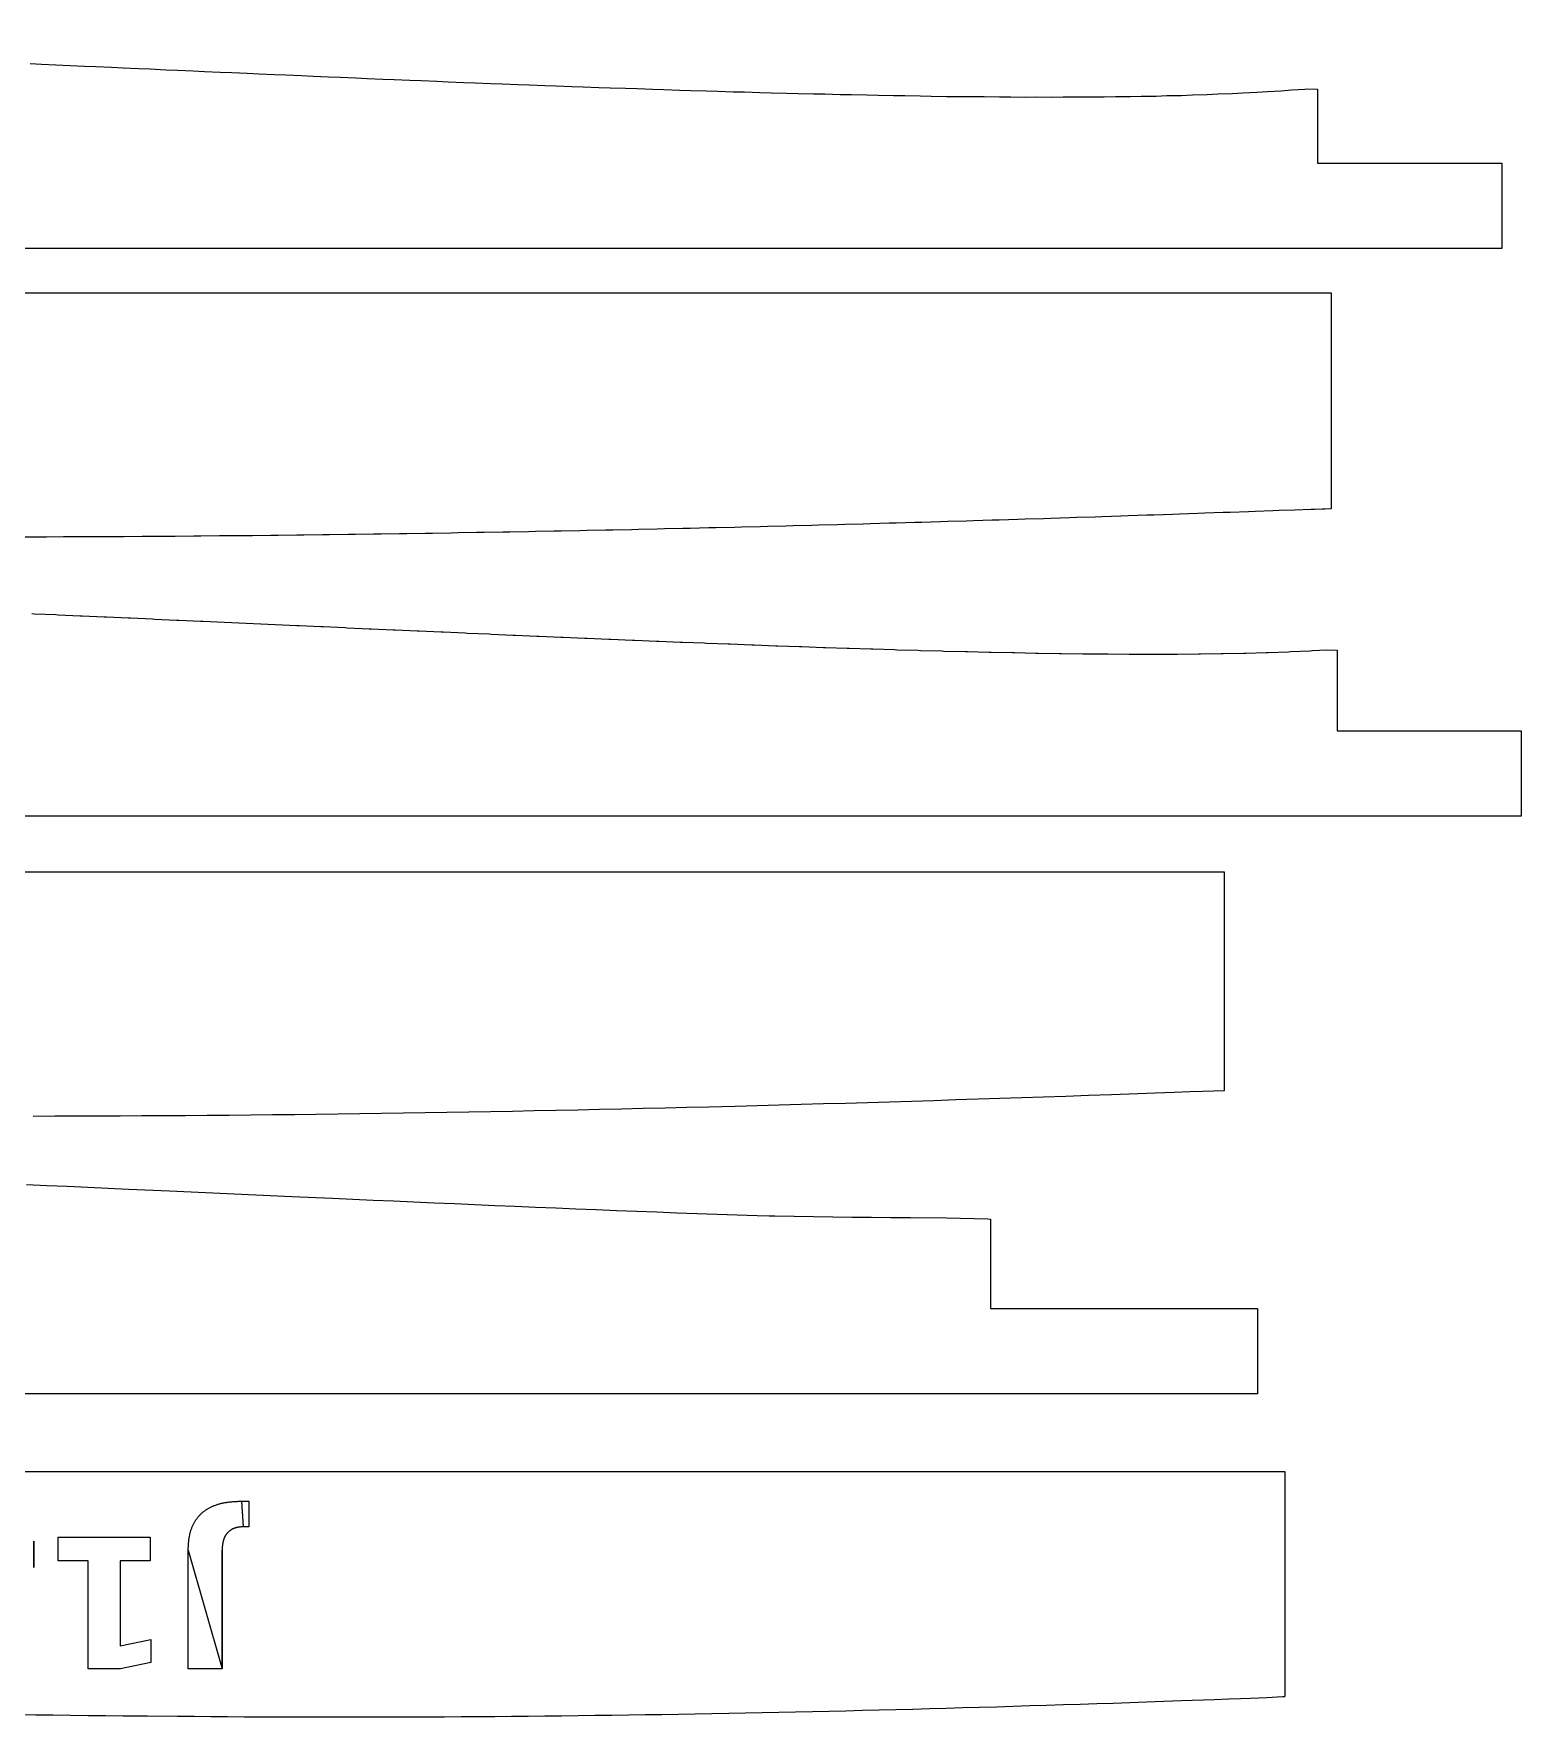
# Model space of a CAD drawing. Extents: x 27 to 271, y 44 to 138.
# Drawn here: x 234.03 to 268.9, y 51.67 to 91.13 of the extents above; entities that cross this region are included whole.
import ezdxf

# ---------------------------------------------------------------- set-up
doc = ezdxf.new("R2010")
doc.units = 0
doc.layers.add('jig_layer', color=7, linetype='CONTINUOUS')
doc.layers.add('jig_number_layer', color=7, linetype='CONTINUOUS')

msp = doc.modelspace()

# ---------------------------------------------------------------- linework, layer by layer
at = {"layer": 'jig_layer', "color": 7}
for points in [[(259.121478, 89.653919), (259.37998, 89.658915), (259.729179, 89.66089), (259.98628, 89.667918), (260.333377, 89.671925), (260.589076, 89.680928), (260.933576, 89.686939), (261.187277, 89.697946), (261.528879, 89.706949), (261.78028, 89.718943), (262.11788, 89.730938), (262.366376, 89.744936), (262.698478, 89.759922), (262.942778, 89.776912), (263.267678, 89.793902), (263.506678, 89.813911), (263.821378, 89.834909), (263.874879, 89.839904), (264.114878, 89.834909), (264.114878, 88.099905), (268.434879, 88.099905), (268.434879, 86.099903), (151.566781, 86.099903), (151.566781, 91.132905)], [(233.94228, 90.43088), (234.212878, 90.418886), (235.216881, 90.372881), (235.487176, 90.360886), (235.853678, 90.344884), (236.123779, 90.33289), (236.490279, 90.3159), (236.760281, 90.304893), (237.126475, 90.287903), (237.396378, 90.275909), (237.762576, 90.259907), (238.032476, 90.247913), (238.398679, 90.231911), (238.668478, 90.219916), (239.034379, 90.203914), (239.303981, 90.192907), (239.669678, 90.175918), (239.93928, 90.164911), (240.304777, 90.148909), (240.574175, 90.137902), (240.939475, 90.1219), (241.20878, 90.110894), (241.574077, 90.094892), (241.843281, 90.084901), (242.20838, 90.068899), (242.477581, 90.058908), (242.842477, 90.042906), (243.111378, 90.032916), (243.476077, 90.016914), (243.744979, 90.007911), (244.109477, 89.991909), (244.378175, 89.982906), (244.742479, 89.96792), (245.011078, 89.958917), (245.375179, 89.942915), (245.643476, 89.934928), (246.007475, 89.919914), (246.275778, 89.910939), (246.639379, 89.896941), (246.907476, 89.888926), (247.270978, 89.873968), (247.538881, 89.865925), (247.902078, 89.851927), (248.169777, 89.844927), (248.532678, 89.830929), (248.800177, 89.82393), (249.162776, 89.81092), (249.429978, 89.803921), (249.79218, 89.791926), (250.059179, 89.785915), (250.421075, 89.772904), (250.687778, 89.766893), (251.049375, 89.754899), (251.315979, 89.749903), (251.677178, 89.738897), (251.943376, 89.733901), (252.30398, 89.722895), (252.569878, 89.718887), (252.930079, 89.708896), (253.19548, 89.704889), (253.555079, 89.695886), (253.820179, 89.692894), (254.179276, 89.683891), (254.443981, 89.6809), (254.80238, 89.672885), (255.06658, 89.670909), (255.424378, 89.663882), (255.688078, 89.662753)], [(255.688078, 89.66292), (256.045078, 89.656908), (256.308078, 89.656922), (256.664076, 89.651927), (256.92658, 89.651921), (257.281677, 89.647914), (257.54328, 89.649889), (257.897178, 89.647914), (258.157977, 89.649889), (258.510577, 89.64876)], [(258.510577, 89.648916), (258.77038, 89.652923), (259.121478, 89.654052)], [(162.948214, 81.378266), (162.794312, 81.375275), (162.375715, 81.372283), (162.222713, 81.368276), (161.806613, 81.36328), (161.654411, 81.358285), (161.241415, 81.350298), (161.090415, 81.344287), (160.681015, 81.33328), (160.531313, 81.326281), (160.126612, 81.312283), (159.978711, 81.30328), (159.580614, 81.28629), (159.43521, 81.2763), (159.045715, 81.255302), (158.903512, 81.243308), (158.798616, 81.236309), (158.558614, 81.241304), (158.558614, 83.055307), (154.238511, 83.055307), (154.238511, 85.055303), (264.439614, 85.055303), (264.439614, 79.994305)], [(264.439614, 79.994266), (264.293615, 79.990258), (264.236609, 79.988282), (264.044616, 79.982243), (263.971611, 79.979251), (263.585616, 79.966241), (263.215617, 79.95323), (263.074616, 79.948235), (262.657615, 79.933249), (262.497612, 79.928254), (262.071609, 79.912252), (261.908615, 79.90624), (261.480613, 79.891254), (261.316608, 79.885243), (260.884616, 79.870285), (260.718613, 79.864246), (260.283613, 79.84926), (260.116616, 79.84322), (259.679612, 79.828234), (259.511617, 79.823211), (259.074615, 79.808225), (258.906611, 79.803229), (258.470614, 79.788243), (258.302613, 79.783248), (257.866617, 79.76925), (257.699614, 79.764254), (257.26261, 79.750256), (257.095617, 79.745261), (256.658615, 79.731263), (256.49161, 79.726267), (256.055616, 79.713257), (255.887612, 79.708262), (255.450617, 79.695251), (255.283614, 79.690256), (254.847609, 79.677245), (254.679617, 79.673238), (254.242612, 79.660227), (254.075613, 79.655232), (253.639616, 79.643238), (253.471612, 79.63923), (253.035616, 79.627236), (252.867614, 79.62224), (252.431612, 79.610246), (252.263616, 79.606238), (251.827614, 79.595232), (251.65961, 79.591224), (251.223616, 79.57923), (251.055612, 79.576238), (250.619616, 79.565231), (250.451614, 79.561224), (250.016611, 79.550217), (249.848616, 79.54621), (249.412613, 79.536219), (249.244615, 79.532211), (248.808615, 79.522221), (248.640611, 79.519229), (248.204615, 79.509238), (248.036616, 79.506247), (247.600608, 79.496256), (247.433615, 79.493265), (246.997612, 79.484262), (246.829611, 79.48127), (246.393614, 79.472267), (246.226612, 79.469276), (245.789617, 79.460273), (245.622614, 79.458297), (245.186609, 79.449266), (245.019616, 79.447291), (244.582611, 79.439276), (244.415612, 79.436284), (243.978616, 79.429285), (243.811611, 79.426293), (243.376617, 79.419294), (243.208615, 79.417319), (242.77261, 79.410291), (242.604615, 79.408316), (242.169611, 79.401288), (242.001613, 79.399313), (241.565616, 79.393273), (241.397612, 79.391298), (240.962615, 79.385258), (240.794616, 79.384129)], [(235.345616, 79.338263), (234.931613, 79.336287), (234.872615, 79.336267), (234.726615, 79.336267), (234.328614, 79.334292), (234.27261, 79.334264), (234.111617, 79.334264), (233.671615, 79.332288), (233.510613, 79.332257), (233.070614, 79.331128), (232.909615, 79.331128), (232.470616, 79.331128), (232.309616, 79.331128), (231.869612, 79.331128), (231.708613, 79.331128), (231.269616, 79.331128), (231.108611, 79.332257), (230.668616, 79.332265), (230.507616, 79.333394)], [(235.963615, 79.341263), (235.534612, 79.339287), (235.473615, 79.339267), (235.345616, 79.338138)], [(237.175613, 79.349266), (236.740615, 79.345259), (236.572611, 79.34527), (236.137617, 79.342279), (235.963615, 79.34115)], [(237.779616, 79.353268), (237.343611, 79.350277), (237.175613, 79.349148)], [(238.382615, 79.358269), (237.946613, 79.354262), (237.779616, 79.353133)], [(238.985611, 79.364269), (238.549615, 79.359274), (238.382615, 79.358145)], [(239.58861, 79.370269), (239.152616, 79.365274), (238.985611, 79.364145)], [(240.191615, 79.377269), (239.756611, 79.371257), (239.58861, 79.370128)], [(240.794616, 79.384262), (240.35961, 79.378251), (240.191615, 79.377122)], [(261.375618, 76.595404), (261.860721, 76.601415), (261.909317, 76.603391), (262.390918, 76.612422), (262.439119, 76.614398), (262.91652, 76.62642), (262.964419, 76.629412), (263.436221, 76.645414), (263.483519, 76.648405), (263.947622, 76.668415), (263.994118, 76.671407), (264.335319, 76.6904), (264.575318, 76.685405), (264.575318, 74.790401), (268.895319, 74.790401), (268.895319, 72.790399), (165.361324, 72.790399), (165.361324, 77.879402)], [(233.98292, 77.539336), (234.034618, 77.53736), (234.54912, 77.514331), (234.600719, 77.512355), (235.114922, 77.489326), (235.166518, 77.487351), (235.680518, 77.464321), (235.732122, 77.462346), (236.245821, 77.439316), (236.297419, 77.436325), (236.811021, 77.413324), (236.862617, 77.411348), (237.376019, 77.388319), (237.427522, 77.386343), (237.940819, 77.363314), (237.992322, 77.360322), (240.19742, 77.26131), (240.248818, 77.259335), (240.76102, 77.236305), (240.812422, 77.23433), (241.324322, 77.2113), (241.375621, 77.208309), (241.88742, 77.185308), (241.938821, 77.183332), (242.450521, 77.160303), (242.501922, 77.158327), (243.01332, 77.135298), (243.064623, 77.133322), (243.575721, 77.110293), (243.627018, 77.108318), (244.137821, 77.086276), (244.18912, 77.083284), (244.699818, 77.061271), (244.751019, 77.059296), (245.261618, 77.036266), (245.312819, 77.035137)], [(245.312819, 77.035405), (245.823119, 77.012404), (245.87432, 77.010429), (246.384318, 76.988415), (246.435522, 76.98644), (246.945221, 76.964427), (246.996421, 76.963298)], [(246.996421, 76.963402), (247.505821, 76.941389), (247.55692, 76.939413), (248.066221, 76.918388), (248.11732, 76.916412), (248.626119, 76.895387), (248.677221, 76.893411), (249.185918, 76.872385), (249.236921, 76.871257)], [(249.236921, 76.871403), (249.745221, 76.850406), (249.796218, 76.849277)], [(249.796218, 76.849404), (250.304218, 76.829395), (250.355221, 76.827419), (250.862821, 76.807381), (250.913722, 76.806252)], [(250.913722, 76.806402), (251.420921, 76.787408), (251.471822, 76.786279)], [(251.471822, 76.786404), (251.978521, 76.76741), (252.029417, 76.766281)], [(252.029417, 76.766405), (252.535521, 76.7484), (252.586321, 76.746424), (253.092122, 76.729406), (253.142922, 76.728277)], [(253.142922, 76.728404), (253.648317, 76.711414), (253.699021, 76.710285)], [(253.699021, 76.710404), (254.203922, 76.694402), (254.254519, 76.693273)], [(254.254519, 76.6934), (254.75852, 76.678386), (254.809123, 76.677257)], [(254.809123, 76.677401), (255.312522, 76.663403), (255.36302, 76.662274)], [(255.36302, 76.662406), (255.865622, 76.649396), (255.916018, 76.648267)], [(255.916018, 76.648405), (256.417919, 76.636411), (256.468321, 76.635282)], [(256.468321, 76.635403), (256.969319, 76.624397), (257.019623, 76.624402), (257.51972, 76.614412), (257.56982, 76.613283)], [(257.56982, 76.613404), (258.068722, 76.605417), (258.118717, 76.605403), (258.61632, 76.598404), (258.666321, 76.598404), (259.162621, 76.592393), (259.212421, 76.593522)], [(259.212421, 76.593403), (259.707022, 76.589396), (259.756622, 76.590524)], [(259.756622, 76.590403), (260.24952, 76.588428), (260.298921, 76.589556)], [(260.298921, 76.589404), (260.789522, 76.590533)], [(260.789522, 76.590403), (260.838721, 76.591532)], [(260.838721, 76.591405), (261.32672, 76.594397), (261.375618, 76.595525)], [(174.879421, 67.502122), (174.478518, 67.498115), (173.99922, 67.489112), (173.76622, 67.484116), (173.347318, 67.493119), (172.733722, 67.499131), (172.733722, 69.489119), (167.515619, 69.489119), (167.515619, 71.489121), (261.933523, 71.489121), (261.933523, 66.354118)], [(261.933523, 66.354121), (261.691524, 66.346134), (261.427522, 66.337132), (261.12352, 66.327141), (260.759521, 66.31413), (260.321521, 66.299116), (259.290524, 66.261129), (258.748522, 66.242136), (258.216524, 66.223142), (257.696521, 66.205136), (257.184522, 66.188146), (256.674521, 66.171157), (256.16152, 66.154167), (255.64452, 66.138165), (255.125519, 66.121175), (254.606521, 66.105145), (254.08752, 66.089143), (253.569524, 66.074157), (253.052524, 66.059171), (252.535523, 66.044157), (252.018523, 66.030158), (251.501523, 66.01616), (250.983521, 66.002162), (250.465522, 65.988164), (249.846521, 65.972162), (249.335521, 65.959151), (248.824524, 65.947157), (248.312522, 65.935162), (247.801522, 65.923168), (247.290522, 65.912161), (246.779522, 65.901155), (246.268522, 65.890148), (245.757522, 65.880157), (245.246522, 65.870167), (244.735519, 65.860148), (244.224519, 65.851145), (243.71252, 65.842142), (243.20152, 65.834155), (242.691519, 65.82614), (242.180519, 65.819169), (241.669519, 65.811182), (241.159521, 65.805171), (240.648518, 65.798172), (240.137521, 65.79216), (239.626518, 65.787165), (239.116517, 65.781154), (238.60552, 65.777146), (238.095516, 65.773139), (237.584522, 65.769131), (237.074518, 65.76614), (236.563524, 65.763148), (236.052521, 65.760156), (235.542517, 65.758181), (235.03152, 65.756205), (234.521519, 65.755076), (234.011524, 65.753948)], [(256.45206, 63.347868), (256.45206, 61.249864), (262.711754, 61.249864), (262.711754, 59.249865), (175.287661, 59.249865), (175.287661, 64.431866)], [(233.85506, 64.156756), (234.334758, 64.135759), (234.814358, 64.114761), (235.293755, 64.092776), (236.251959, 64.050759), (237.209158, 64.007754), (240.076654, 63.878756), (241.030757, 63.835759), (241.507656, 63.813746), (241.984256, 63.792749), (242.460557, 63.771751), (242.936855, 63.750754), (243.412859, 63.729757), (243.888559, 63.708759), (244.364157, 63.687762), (244.839357, 63.667752), (245.314357, 63.646755), (245.789159, 63.626745), (246.263555, 63.607752), (246.737657, 63.587742), (247.211559, 63.568749), (247.685058, 63.549755), (248.158155, 63.531749), (248.630959, 63.513744), (249.103159, 63.496754), (249.574959, 63.479764), (250.046357, 63.463762), (250.517056, 63.44776), (250.987255, 63.433762), (251.26376, 63.424759), (251.396257, 63.421767), (251.851956, 63.412765), (252.306754, 63.403762), (252.760257, 63.396763), (253.212659, 63.391767), (253.66336, 63.38776), (254.112454, 63.385784), (254.559458, 63.385756), (254.57735, 63.385756), (255.421048, 63.371758), (256.387851, 63.348757), (256.452048, 63.347628)], [(188.20152, 57.42936), (263.352624, 57.42936), (263.352624, 52.152372)], [(263.352624, 52.151299), (263.295618, 52.147348), (262.928619, 52.121384), (262.744619, 52.115457), (262.544619, 52.108401), (262.314622, 52.101346), (262.03862, 52.091468), (261.705623, 52.079333), (260.925623, 52.051393), (260.51462, 52.036435), (260.111621, 52.022324), (259.717616, 52.008213), (259.32962, 51.99523), (258.942623, 51.982248), (258.553619, 51.970395), (258.161623, 51.957413), (257.768623, 51.945277), (257.375623, 51.933141), (256.981621, 51.921006), (256.590622, 51.90887), (256.198621, 51.897864), (255.805621, 51.88601), (255.414619, 51.875004), (255.022621, 51.865126), (254.629624, 51.854119), (254.237623, 51.844241), (253.845622, 51.834364), (253.453623, 51.824486), (253.061622, 51.814608), (252.669624, 51.805577), (252.277623, 51.796546), (251.885619, 51.788644), (251.493621, 51.779613), (251.101617, 51.77171), (250.709619, 51.763808), (250.317624, 51.755906), (249.92562, 51.74885), (249.533622, 51.741795), (249.141623, 51.734739), (248.750624, 51.728813), (248.357624, 51.722886), (247.966622, 51.716959), (247.574621, 51.711879), (247.18262, 51.706799), (246.791618, 51.701719), (246.39962, 51.696639), (246.007616, 51.692688), (245.61662, 51.688737), (245.224616, 51.684786), (244.833623, 51.681681), (244.441624, 51.678577), (244.049623, 51.675755), (243.658624, 51.672933), (243.267622, 51.67011), (242.875621, 51.667288), (242.484619, 51.667288)], [(236.534923, 51.691305), (236.12372, 51.695256), (235.712423, 51.699207), (235.300924, 51.704287), (234.889523, 51.709367), (234.477921, 51.714447), (234.066323, 51.719527), (233.654724, 51.725454)], [(239.352624, 51.671296), (238.961622, 51.674118), (238.570623, 51.67694), (238.178622, 51.680045), (237.787019, 51.683149), (237.395422, 51.686253), (236.69542, 51.69218), (236.534923, 51.69218)], [(239.744623, 51.670308), (239.352624, 51.670308)], [(240.135622, 51.669292), (239.744623, 51.669292)], [(240.527623, 51.668304), (240.135622, 51.668304)], [(241.701619, 51.667288), (241.309618, 51.667288), (240.918616, 51.667288), (240.527623, 51.667288)], [(242.092618, 51.668304), (241.701619, 51.668304)], [(242.484619, 51.669292), (242.092618, 51.669292)]]:
    msp.add_lwpolyline(points, dxfattribs=at)
at = {"layer": 'jig_number_layer', "color": 7}
for points in [[(238.909157, 56.734701), (239.070385, 56.734701), (239.070385, 56.133198), (238.946368, 56.133198), (238.909157, 56.734701), (238.909157, 56.734701), (238.909157, 56.734701), (238.909157, 56.734701)], [(234.026769, 55.794195), (234.026769, 55.180277), (234.026769, 55.794195), (234.026769, 55.794195), (234.026769, 55.794195), (234.026769, 55.794195)], [(236.757348, 55.337391), (236.054553, 55.337391), (236.054553, 53.342672), (236.775955, 53.491488), (236.775955, 52.949932), (236.05869, 52.801116), (235.302146, 52.801116), (235.302146, 55.337391), (234.599347, 55.337391), (234.599347, 55.887213), (236.757348, 55.887213), (236.757348, 55.337391), (236.757348, 55.337391), (236.757348, 55.337391), (236.757348, 55.337391), (236.757348, 55.337391), (236.757348, 55.337391)], [(238.444072, 52.801116), (237.648253, 52.801116), (237.648253, 55.587493), (238.444072, 52.801116), (238.444072, 52.801116), (238.444072, 52.801116), (238.444072, 52.801116)], [(238.444072, 55.587493), (238.444072, 52.801116), (238.444072, 52.801116), (238.444072, 55.587493), (238.444072, 55.587493), (238.444072, 55.587493), (238.444072, 55.587493)]]:
    msp.add_lwpolyline(points, close=True, dxfattribs=at)
for points, knots in [([(237.648253, 55.587493), (237.648836, 55.600629), (237.65, 55.626901), (237.652048, 55.666296), (237.654357, 55.705643), (237.657114, 55.744925), (237.660448, 55.784128), (237.664549, 55.82324), (237.669581, 55.862224), (237.675657, 55.901038), (237.682613, 55.937932), (237.690412, 55.972871), (237.69884, 56.005871), (237.708309, 56.03861), (237.718844, 56.071045), (237.730434, 56.103141), (237.743109, 56.134831), (237.756863, 56.166077), (237.771733, 56.196816), (237.7873, 56.226253), (237.803495, 56.254373), (237.820209, 56.281191), (237.837846, 56.307403), (237.856397, 56.332969), (237.875845, 56.357852), (237.896171, 56.382002), (237.917367, 56.405371), (237.939409, 56.42792), (237.962509, 56.449808), (237.986672, 56.470961), (238.011867, 56.491343), (238.037821, 56.510785), (238.064472, 56.52929), (238.091763, 56.546865), (238.119636, 56.563521), (238.148049, 56.579258), (238.176946, 56.594111), (238.207569, 56.608682), (238.239945, 56.622847), (238.274085, 56.636483), (238.308626, 56.649042), (238.343522, 56.66054), (238.37873, 56.671012), (238.414203, 56.680491), (238.449909, 56.688984), (238.485811, 56.696535), (238.524017, 56.703529), (238.564526, 56.709834), (238.607321, 56.715361), (238.650245, 56.719926), (238.693263, 56.723658), (238.736348, 56.726701), (238.779492, 56.729205), (238.822685, 56.73125), (238.865914, 56.733045), (238.894737, 56.73414), (238.909149, 56.734687)], [0, 0, 0, 0, 0.039446, 0.078894, 0.118344, 0.157687, 0.197028, 0.236372, 0.275656, 0.314938, 0.354215, 0.388267, 0.422319, 0.456374, 0.490493, 0.52461, 0.558729, 0.592866, 0.627007, 0.661145, 0.692744, 0.724336, 0.755928, 0.787503, 0.819078, 0.850653, 0.882177, 0.913704, 0.94523, 0.97762, 1.010022, 1.042426, 1.074885, 1.107338, 1.139789, 1.172277, 1.204762, 1.237246, 1.274002, 1.310759, 1.347515, 1.384242, 1.420969, 1.457696, 1.494381, 1.531064, 1.567746, 1.61089, 1.654038, 1.697186, 1.740378, 1.783569, 1.826759, 1.870025, 1.913292, 1.956557, 1.956557, 1.956557, 1.956557]), ([(238.946368, 56.133198), (238.940704, 56.132915), (238.929375, 56.13235), (238.912382, 56.131434), (238.895415, 56.130339), (238.878472, 56.129133), (238.861572, 56.127658), (238.844702, 56.125945), (238.827898, 56.123726), (238.81117, 56.121021), (238.795231, 56.117936), (238.780095, 56.114488), (238.765757, 56.110773), (238.751529, 56.106609), (238.737449, 56.101933), (238.723522, 56.096787), (238.709764, 56.091198), (238.696215, 56.085134), (238.682882, 56.078623), (238.670074, 56.071796), (238.657816, 56.064643), (238.646083, 56.057237), (238.634601, 56.04945), (238.623422, 56.041235), (238.612519, 56.032657), (238.601923, 56.023707), (238.591669, 56.014376), (238.581747, 56.004701), (238.572065, 55.994578), (238.562677, 55.983978), (238.553572, 55.972939), (238.544874, 55.961568), (238.536556, 55.949913), (238.52865, 55.937974), (238.521139, 55.925784), (238.514021, 55.913358), (238.507289, 55.900714), (238.500737, 55.887398), (238.494382, 55.873418), (238.488286, 55.858761), (238.482663, 55.843918), (238.477501, 55.828913), (238.47278, 55.813767), (238.4685, 55.798498), (238.464659, 55.783121), (238.461253, 55.76765), (238.458102, 55.751273), (238.455269, 55.733987), (238.452797, 55.715798), (238.450777, 55.697544), (238.449009, 55.679257), (238.447697, 55.660925), (238.446633, 55.64257), (238.445623, 55.624199), (238.444899, 55.605802), (238.444368, 55.593538), (238.444103, 55.587406)], [0, 0, 0, 0, 0.017013, 0.034031, 0.051051, 0.068021, 0.084986, 0.101944, 0.118884, 0.135828, 0.152772, 0.16758, 0.182393, 0.197201, 0.212045, 0.226892, 0.241738, 0.256584, 0.271416, 0.286243, 0.300114, 0.313986, 0.327857, 0.341726, 0.355596, 0.369469, 0.383325, 0.39718, 0.411036, 0.42534, 0.439648, 0.453956, 0.468279, 0.482597, 0.496907, 0.511225, 0.525551, 0.539872, 0.555742, 0.571613, 0.587484, 0.603351, 0.619211, 0.635072, 0.650918, 0.666754, 0.68259, 0.700942, 0.719297, 0.737653, 0.756036, 0.77441, 0.792785, 0.811193, 0.829604, 0.848019, 0.848019, 0.848019, 0.848019])]:
    msp.add_open_spline(points, degree=3, knots=knots, dxfattribs=at)

doc.saveas('drawing.dxf')
